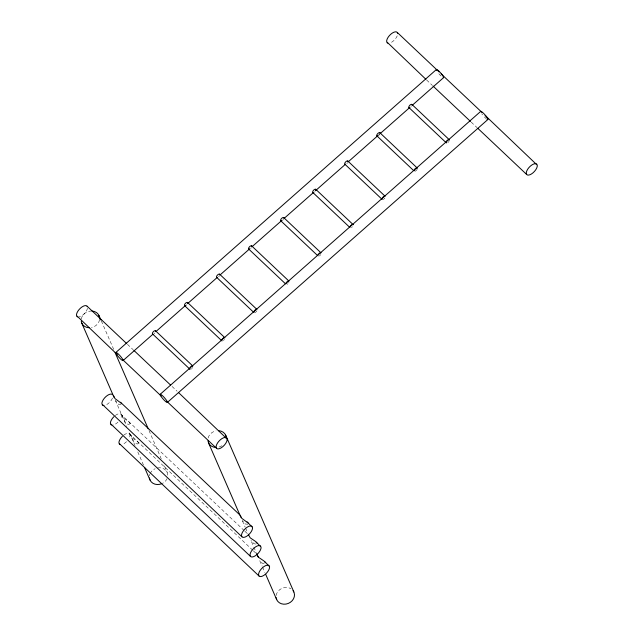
<?xml version="1.0" encoding="UTF-8"?>
<svg xmlns="http://www.w3.org/2000/svg" width="636" height="636" viewBox="0 0 636 636"><rect width="100%" height="100%" fill="white"/><g stroke="black" fill="none" stroke-linecap="round" stroke-linejoin="round"><path stroke-width="0.48" stroke-dasharray="3.18 2.39" d="M378.094 135.444L379.581 134.132M121.15 404.56L118.558 404.361L115.633 400.966M247.857 524.223L245.265 524.024L242.332 520.63M255.64 544.066L253.78 543.621L251.005 540.473M264.163 563.671L262.302 563.218L259.901 560.666M426.613 79.993L432.377 85.431M471.236 122.136L476.992 127.574M127.439 344.307L133.194 349.744M172.054 386.45L177.094 391.212M115.267 415.507A7.234 3.339 -46.6 0 1 121.055 414.322L244.129 530.551M244.844 531.235L247.007 533.27M123.789 435.103A7.234 3.339 -46.6 0 1 129.577 433.919L252.651 550.148M253.367 550.832L256.244 553.551M242.427 520.844L245.186 527.188M245.576 528.095L247.945 533.532M251.49 541.689L253.462 546.221M253.851 547.127L256.221 552.565M259.766 560.721L262.127 566.159M262.525 567.066L264.886 572.495M101.339 320.949L113.947 349.951M149.023 430.604L161.234 458.691M164.39 465.942L167.149 472.286M115.331 400.275L126.755 426.557M129.513 432.901L135.031 445.582M137.789 451.926L143.696 465.52M129.577 433.919L129.935 434.786A7.234 3.339 -46.6 0 1 128.798 438.768M121.055 414.322L121.412 415.189A7.234 3.339 -46.6 0 1 120.276 419.172M126.508 441.67A7.234 3.339 -46.6 0 1 122.279 444.477M117.986 422.073A7.234 3.339 -46.6 0 1 112.516 425.134M112.493 398.104A7.234 3.339 -46.6 0 1 105.234 405.283M87.474 308.261A7.234 3.339 -46.6 0 1 78.586 317.054M397.246 35.831A7.234 3.339 -46.6 0 1 389.987 43.01M441.042 76.042A5.422 0.93 48.6 0 1 438.252 72.989M288.959 282.44A2.17 1.002 -46.6 0 1 288.688 282.885M287.949 283.72A2.17 1.002 -46.6 0 1 287.09 284.3M251.371 247.643A2.17 1.002 -46.6 0 1 250.632 248.477M486.222 118.662A5.422 0.93 48.6 0 1 484.409 116.952M482.573 114.838A5.422 0.93 48.6 0 1 481.794 113.804M417.16 169.263A2.17 1.002 -46.6 0 1 414.895 171.267M379.581 134.466A2.17 1.002 -46.6 0 1 378.833 135.309M256.904 310.726A2.17 1.002 -46.6 0 1 255.036 312.594M219.325 275.937A2.17 1.002 -46.6 0 1 218.577 276.771M352.447 226.742A2.17 1.002 -46.6 0 1 352.05 227.139M351.621 227.473A2.17 1.002 -46.6 0 1 351.191 227.712M315.13 191.492A2.17 1.002 -46.6 0 1 314.733 191.897M320.743 254.591A2.17 1.002 -46.6 0 1 319.566 255.759M319.145 256.006A2.17 1.002 -46.6 0 1 318.739 256.141M283.425 219.348A2.17 1.002 -46.6 0 1 282.249 220.517M449.382 140.548A2.17 1.002 -46.6 0 1 449.215 140.969M448.952 141.423A2.17 1.002 -46.6 0 1 447.776 142.591M411.285 106.617A2.17 1.002 -46.6 0 1 410.458 107.349M384.844 198.011A2.17 1.002 -46.6 0 1 383.246 199.418M347.526 162.76A2.17 1.002 -46.6 0 1 346.787 163.603M224.588 339.473A2.17 1.002 -46.6 0 1 224.246 339.91M223.848 340.308A2.17 1.002 -46.6 0 1 223.419 340.642M186.928 304.668A2.17 1.002 -46.6 0 1 186.102 305.399M192.803 367.314A2.17 1.002 -46.6 0 1 192.541 367.759M192.191 368.204A2.17 1.002 -46.6 0 1 191.794 368.602M191.364 368.936A2.17 1.002 -46.6 0 1 190.935 369.174M154.874 332.954A2.17 1.002 -46.6 0 1 154.047 333.693M157.513 467.961A9.405 8.181 -23.5 0 1 167.697 476.531M167.037 478.685A9.405 8.181 -23.5 0 1 162.705 483.233M149.452 475.784A9.405 8.181 -23.5 0 1 149.826 474.329M150.112 473.621A9.405 8.181 -23.5 0 1 155.176 468.708M99.526 319.749A9.405 8.181 -23.5 0 1 91.473 327.572M81.289 319.002A9.405 8.181 -23.5 0 1 90.948 310.996M221.948 445.701A9.405 8.181 -23.5 0 1 218.172 447.235M208.139 437.942A9.405 8.181 -23.5 0 1 216.049 430.85M276.159 595.447A9.405 8.181 -23.5 0 1 291.002 588.745M130.189 423.481L128.941 424.403L127.081 423.958L125.427 422.598L122.263 415.61L123.503 418.178L128.679 421.668L130.189 423.481M138.712 443.077L137.456 444L135.603 443.554L133.95 442.195L130.817 435.191L132.026 437.775L137.201 441.265L138.712 443.077"/><path stroke-width="0.95" d="M115.903 352.431L436.415 69.507M123.026 360.604A5.422 0.93 48.6 0 0 118.399 354.069A5.422 0.93 48.6 0 0 116.968 354.88A5.422 0.93 48.6 0 0 123.026 360.604L152.767 334.345M156.488 331.062L185.489 305.463M187.723 303.491L216.725 277.892M220.446 274.609L249.447 249.01M252.42 246.378L281.422 220.779M284.395 218.156L313.397 192.557M315.631 190.585L345.372 164.327M348.353 161.703L377.355 136.096M380.328 133.473L409.33 107.874M412.303 105.25L443.538 77.679M160.216 394.28L480.729 111.356M167.34 402.453A5.422 0.93 48.6 0 0 162.713 395.918A5.422 0.93 48.6 0 0 161.282 396.737A5.422 0.93 48.6 0 0 167.34 402.453L487.852 119.528M113.741 396.013L114.981 398.581L121.492 403.423M240.44 515.677L241.688 518.245L248.191 523.086M425.897 79.309L386.672 41.745A7.234 3.339 -46.6 0 1 390.79 34.225A7.234 3.339 -46.6 0 1 397.293 32.452L439.039 71.876M441.193 73.919L482.215 112.659M485.093 115.378L537.269 165.185A7.234 3.339 -46.6 0 1 533.151 172.706A7.234 3.339 -46.6 0 1 526.656 174.471L477.716 128.249M433.092 86.106L470.521 121.452M411.897 104.415L449.215 139.658M409.02 107.659L446.345 142.901M379.851 132.709L417.168 167.952M376.973 135.945L413.575 170.512M347.797 161.003L385.114 196.246A2.17 1.002 -46.6 0 0 383.46 196.707A2.17 1.002 -46.6 0 0 382.077 198.599M344.919 164.239L382.236 199.489M315.742 189.297L353.06 224.54M312.872 192.533L349.466 227.1M283.696 217.584L321.013 252.834A2.17 1.002 -46.6 0 0 319.359 253.295A2.17 1.002 -46.6 0 0 317.976 255.187M280.818 220.827L317.42 255.394M251.641 245.878L288.959 281.12A2.17 1.002 -46.6 0 0 287.098 281.764A2.17 1.002 -46.6 0 0 285.866 283.855M248.763 249.121L285.365 283.688M219.587 274.172L256.912 309.414A2.17 1.002 -46.6 0 0 254.646 310.455A2.17 1.002 -46.6 0 0 254.034 312.658M216.717 277.415L253.319 311.982M187.541 302.466L224.858 337.708A2.17 1.002 -46.6 0 0 222.99 338.352A2.17 1.002 -46.6 0 0 221.757 340.443M184.663 305.701L221.98 340.952M155.486 330.76L192.803 366.002A2.17 1.002 -46.6 0 0 190.736 366.837A2.17 1.002 -46.6 0 0 189.767 369.039M152.616 333.995L189.933 369.238M117.175 354.459L76.511 315.536A7.234 3.339 -46.6 0 1 80.629 308.007A7.234 3.339 -46.6 0 1 87.132 306.242L126.715 343.631M133.91 350.428L170.615 385.09M178.533 392.571L227.116 438.975A7.234 3.339 -46.6 0 1 222.998 446.496A7.234 3.339 -46.6 0 1 216.494 448.261L166.831 401.364M122.931 359.897L161.075 395.926M120.45 402.206L239.923 515.033M247.118 521.83L252.516 527.451A7.234 3.339 -46.6 0 1 248.398 534.979A7.234 3.339 -46.6 0 1 241.895 536.744L101.919 404.011A7.234 3.339 -46.6 0 1 106.037 396.49A7.234 3.339 -46.6 0 1 112.54 394.725M256.364 542.111L261.038 547.047A7.234 3.339 -46.6 0 1 256.92 554.576A7.234 3.339 -46.6 0 1 250.417 556.341L110.441 423.608A7.234 3.339 -46.6 0 1 113.868 416.731M264.886 561.707L269.561 566.652A7.234 3.339 -46.6 0 1 265.443 574.173A7.234 3.339 -46.6 0 1 258.939 575.938L118.964 443.213A7.234 3.339 -46.6 0 1 122.39 436.328M225.677 435.175L293.848 591.949M208.536 442.91L240.853 517.219M248.334 534.439L250.21 537.841L255.378 541.331L256.896 543.144M256.61 553.471L258.192 557.096M265.673 574.308L276.708 599.684M98.978 315.512L100.949 320.043M115.132 352.67L148.228 428.791M81.837 323.247L114.146 397.556M144.491 467.333L150.001 480.021M526.656 174.471L526.298 173.612A7.234 3.339 -46.6 0 1 530.416 166.083A7.234 3.339 -46.6 0 1 536.911 164.319M397.293 32.452L397.651 33.318M216.494 448.261L216.137 447.394A7.234 3.339 -46.6 0 1 220.255 439.873A7.234 3.339 -46.6 0 1 226.758 438.109M258.939 575.938L258.582 575.071A7.234 3.339 -46.6 0 1 262.7 567.551A7.234 3.339 -46.6 0 1 269.203 565.786M250.417 556.341L250.059 555.474A7.234 3.339 -46.6 0 1 254.177 547.954A7.234 3.339 -46.6 0 1 260.68 546.189M241.895 536.744L241.537 535.878A7.234 3.339 -46.6 0 1 245.655 528.357A7.234 3.339 -46.6 0 1 252.158 526.592M87.132 306.242L87.299 306.647M265.419 562.741L263.9 560.928L258.733 557.438L257.652 555.84M120.029 444.588A7.234 3.339 -46.6 0 1 119.322 444.071M111.507 424.991A7.234 3.339 -46.6 0 1 110.799 424.474M103.994 405.537A7.234 3.339 -46.6 0 1 102.277 404.878M77.576 316.911A7.234 3.339 -46.6 0 1 76.869 316.394M387.737 43.129A7.234 3.339 -46.6 0 1 387.03 42.612M436.479 70.286A5.422 0.93 48.6 0 1 440.327 72.591A5.422 0.93 48.6 0 1 443.205 77.656M249.773 249.058A2.17 1.002 -46.6 0 1 248.573 248.366A2.17 1.002 -46.6 0 1 250.353 246.092A2.17 1.002 -46.6 0 1 251.864 246.386M480.633 111.618A5.422 0.93 48.6 0 1 485.578 115.514A5.422 0.93 48.6 0 1 486.961 119.218M414.068 170.686A2.17 1.002 -46.6 0 1 415.515 168.413A2.17 1.002 -46.6 0 1 417.327 168.158M377.975 135.881A2.17 1.002 -46.6 0 1 376.806 135.063A2.17 1.002 -46.6 0 1 378.841 132.773A2.17 1.002 -46.6 0 1 380.01 133.592M217.321 277.487A2.17 1.002 -46.6 0 1 216.653 276.247A2.17 1.002 -46.6 0 1 218.72 274.18A2.17 1.002 -46.6 0 1 219.754 275.054M349.967 227.275A2.17 1.002 -46.6 0 1 351.414 225.001A2.17 1.002 -46.6 0 1 353.226 224.746M313.874 192.47A2.17 1.002 -46.6 0 1 312.753 191.508A2.17 1.002 -46.6 0 1 315.011 189.25A2.17 1.002 -46.6 0 1 315.742 190.609M281.422 220.899A2.17 1.002 -46.6 0 1 280.754 219.659A2.17 1.002 -46.6 0 1 282.829 217.591A2.17 1.002 -46.6 0 1 283.855 218.474M446.178 142.695A2.17 1.002 -46.6 0 1 447.354 140.302A2.17 1.002 -46.6 0 1 449.382 139.864M409.282 107.754A2.17 1.002 -46.6 0 1 410.037 105.059A2.17 1.002 -46.6 0 1 412.064 105.298M345.523 164.311A2.17 1.002 -46.6 0 1 344.855 163.078A2.17 1.002 -46.6 0 1 346.93 161.003A2.17 1.002 -46.6 0 1 347.956 161.886M185.267 305.781A2.17 1.002 -46.6 0 1 185.275 303.507A2.17 1.002 -46.6 0 1 187.763 302.975M152.879 334.091A2.17 1.002 -46.6 0 1 153.626 331.396A2.17 1.002 -46.6 0 1 155.653 331.642M161.973 483.599A9.405 8.181 -23.5 0 1 149.42 477.962M91.751 310.996A9.405 8.181 -23.5 0 1 99.614 319.026M89.064 327.763A9.405 8.181 -23.5 0 1 81.249 321.188M293.124 590.717A9.405 8.181 -23.5 0 1 288.299 603.429A9.405 8.181 -23.5 0 1 276.119 597.625M218.45 430.659A9.405 8.181 -23.5 0 1 226.313 438.689M215.771 447.426A9.405 8.181 -23.5 0 1 207.956 440.851"/></g></svg>
